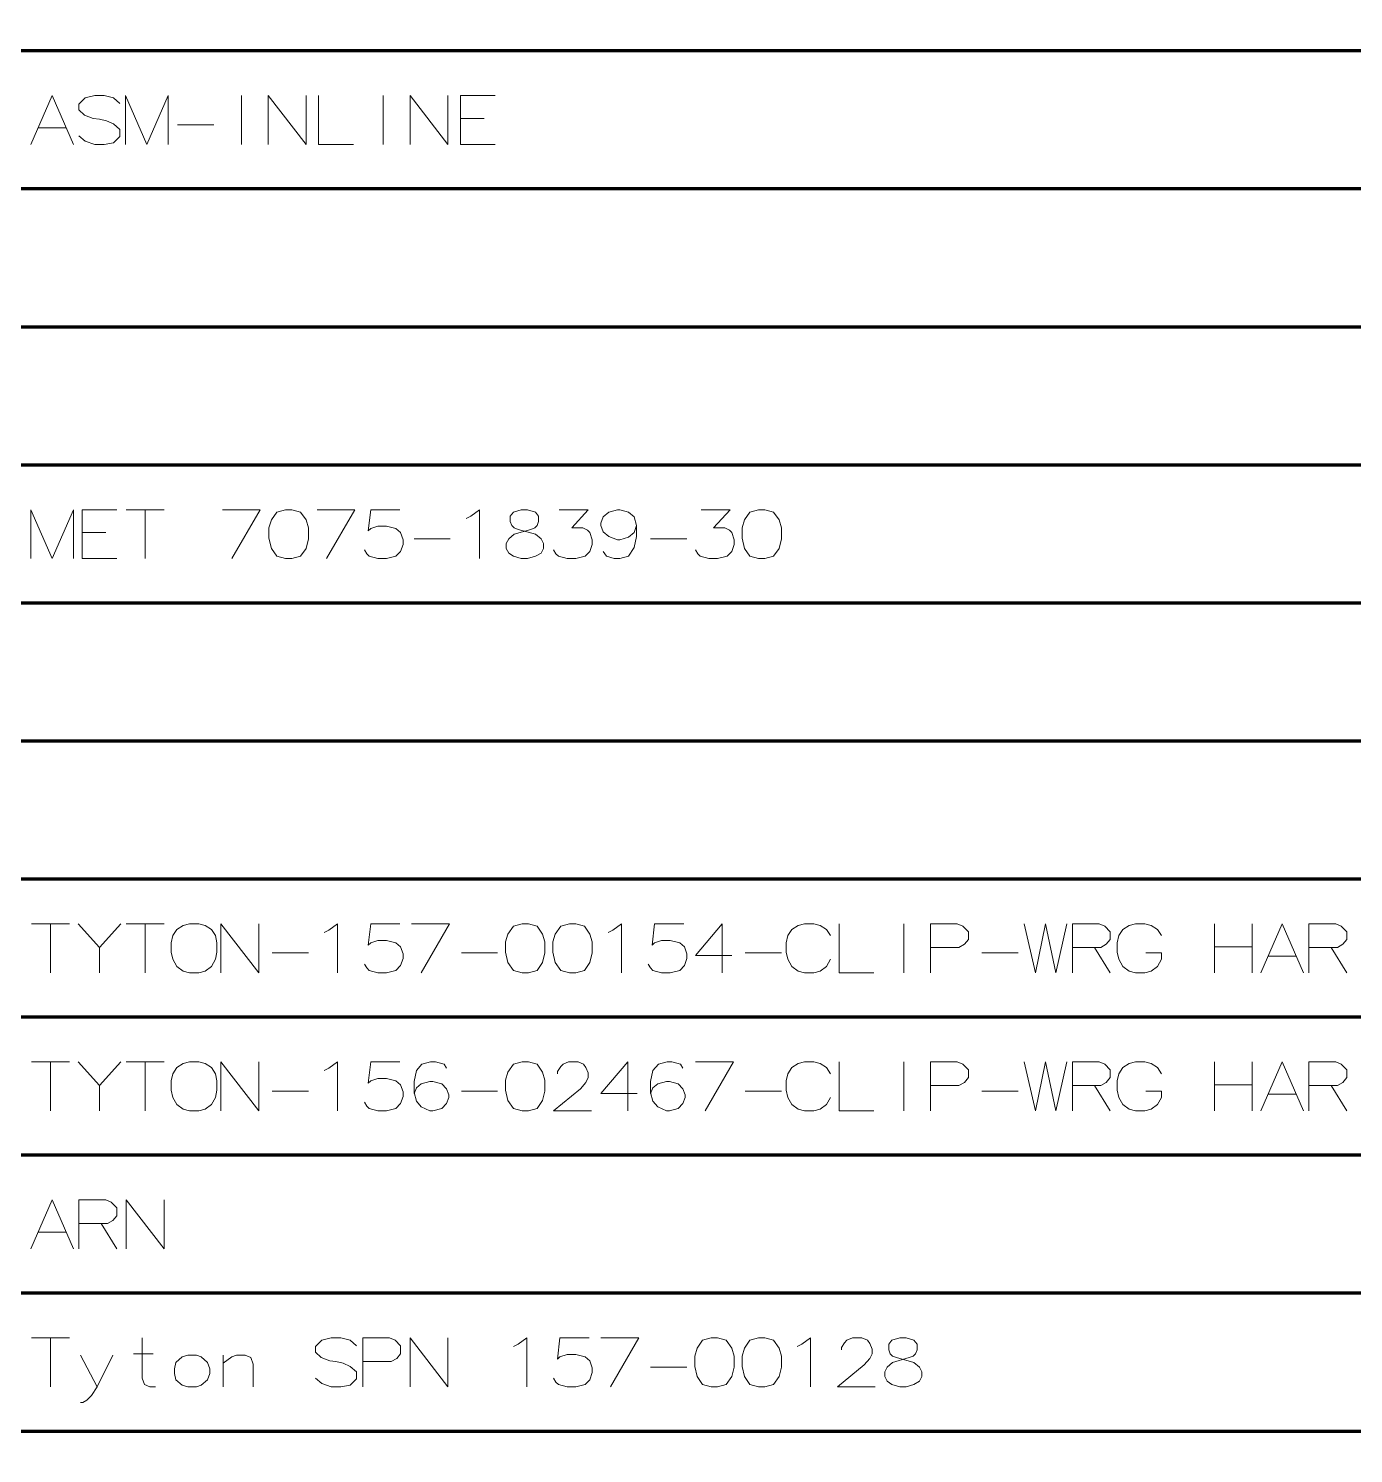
# Model space of a CAD drawing. Header units: millimetres. Extents: x 0 to 174, y 0 to 33.
# Drawn here: x 87.256 to 91.098, y 20.266 to 24.397 of the extents above; entities that cross this region are included whole.
import ezdxf

# ---------------------------------------------------------------- set-up
doc = ezdxf.new("R2010")
doc.units = ezdxf.units.MM
doc.layers.add('PDF_Geomertry', color=7, linetype='Continuous', true_color=0x405f80)

msp = doc.modelspace()

# ---------------------------------------------------------------- linework, layer by layer
at = {"layer": 'PDF_Geomertry', "color": 165, "lineweight": 70, "true_color": 0x5267a5}
for points in [[(70.2461, 23.1324), (70.2461, 22.7322), (71.3026, 22.7322), (71.3026, 23.1324), (75.611, 23.1324), (75.611, 23.5326), (83.901, 23.5326), (83.901, 23.9329), (85.7837, 23.9329), (85.7837, 24.3332), (98.9892, 24.3332), (98.9892, 24.7333)], [(70.2461, 22.7322), (70.2461, 22.3319), (71.3026, 22.3319), (71.3026, 22.7322), (75.611, 22.7322), (75.611, 23.1324), (83.901, 23.1324), (83.901, 23.5326), (85.7837, 23.5326), (85.7837, 23.9329), (98.9892, 23.9329), (98.9892, 24.3332)], [(70.2461, 22.3319), (70.2461, 21.9317), (71.3026, 21.9317), (71.3026, 22.3319), (75.611, 22.3319), (75.611, 22.7322), (83.901, 22.7322), (83.901, 23.1324), (85.7837, 23.1324), (85.7837, 23.5326), (98.9892, 23.5326), (98.9892, 23.9329)], [(70.2461, 21.9317), (70.2461, 21.5315), (71.3026, 21.5315), (71.3026, 21.9317), (75.611, 21.9317), (75.611, 22.3319), (83.901, 22.3319), (83.901, 22.7322), (85.7837, 22.7322), (85.7837, 23.1324), (98.9892, 23.1324), (98.9892, 23.5326)], [(70.2461, 21.5315), (70.2461, 21.1313), (71.3026, 21.1313), (71.3026, 21.5315), (75.611, 21.5315), (75.611, 21.9317), (83.901, 21.9317), (83.901, 22.3319), (85.7837, 22.3319), (85.7837, 22.7322), (98.9892, 22.7322), (98.9892, 23.1324)], [(70.2461, 21.1313), (70.2461, 20.731), (71.3026, 20.731), (71.3026, 21.1313), (75.611, 21.1313), (75.611, 21.5315), (83.901, 21.5315), (83.901, 21.9317), (85.7837, 21.9317), (85.7837, 22.3319), (98.9892, 22.3319), (98.9892, 22.7322)], [(70.2461, 20.731), (70.2461, 20.3308), (71.3026, 20.3308), (71.3026, 20.731), (75.611, 20.731), (75.611, 21.1313), (83.901, 21.1313), (83.901, 21.5315), (85.7837, 21.5315), (85.7837, 21.9317), (98.9892, 21.9317), (98.9892, 22.3319)], [(70.2461, 20.3308), (70.2461, 19.9306), (71.3026, 19.9306), (71.3026, 20.3308), (75.611, 20.3308), (75.611, 20.731), (83.901, 20.731), (83.901, 21.1313), (85.7837, 21.1313), (85.7837, 21.5315), (98.9892, 21.5315), (98.9892, 21.9317)], [(70.2461, 19.9306), (70.2461, 19.5303), (71.3026, 19.5303), (71.3026, 19.9306), (75.611, 19.9306), (75.611, 20.3308), (83.901, 20.3308), (83.901, 20.731), (85.7837, 20.731), (85.7837, 21.1313), (98.9892, 21.1313), (98.9892, 21.5315)], [(70.2461, 19.5303), (70.2461, 19.1301), (71.3026, 19.1301), (71.3026, 19.5303), (75.611, 19.5303), (75.611, 19.9306), (83.901, 19.9306), (83.901, 20.3308), (85.7837, 20.3308), (85.7837, 20.731), (98.9892, 20.731), (98.9892, 21.1313)], [(70.2461, 19.1301), (70.2461, 18.7299), (71.3026, 18.7299), (71.3026, 19.1301), (75.611, 19.1301), (75.611, 19.5303), (83.901, 19.5303), (83.901, 19.9306), (85.7837, 19.9306), (85.7837, 20.3308), (98.9892, 20.3308), (98.9892, 20.731)]]:
    msp.add_lwpolyline(points, dxfattribs=at)
at = {"layer": 'PDF_Geomertry', "color": 18, "lineweight": 13, "true_color": 0x260000}
for points in [[(87.2628, 24.061), (87.3246, 24.2028), (87.3862, 24.061)], [(87.5211, 24.1799), (87.5029, 24.1958), (87.4754, 24.2028), (87.4481, 24.2028), (87.4206, 24.1958), (87.4022, 24.1776), (87.4022, 24.1615), (87.4183, 24.1456), (87.4435, 24.1364), (87.4617, 24.1342), (87.4824, 24.1296), (87.5029, 24.1204), (87.5211, 24.1044), (87.5211, 24.0839), (87.5029, 24.0656), (87.4754, 24.061), (87.4481, 24.061), (87.4206, 24.0701), (87.4022, 24.0861)], [(87.6606, 24.061), (87.6606, 24.2028), (87.5989, 24.061), (87.5372, 24.2028), (87.5372, 24.061)], [(87.8732, 24.061), (87.8732, 24.2028)], [(88.0607, 24.2028), (88.0607, 24.061), (87.951, 24.2028), (87.951, 24.061)], [(88.0972, 24.2028), (88.0972, 24.061), (88.1978, 24.061)], [(88.2847, 24.061), (88.2847, 24.2028)], [(88.4721, 24.2028), (88.4721, 24.061), (88.3624, 24.2028), (88.3624, 24.061)], [(88.6093, 24.061), (88.5087, 24.061), (88.5087, 24.2028), (88.6093, 24.2028)], [(88.5774, 24.1364), (88.5087, 24.1364)], [(87.2835, 24.109), (87.3657, 24.109)], [(87.6881, 24.1182), (87.7932, 24.1182)], [(87.3862, 22.8603), (87.3862, 23.0021), (87.3246, 22.8603), (87.2628, 23.0021), (87.2628, 22.8603)], [(87.5121, 22.8603), (87.4114, 22.8603), (87.4114, 23.0021), (87.5121, 23.0021)], [(87.5394, 23.0021), (87.6492, 23.0021)], [(87.5943, 22.8603), (87.5943, 23.0021)], [(87.8183, 23.0021), (87.9281, 23.0021), (87.8458, 22.8603)], [(88.0926, 23.0021), (88.2024, 23.0021), (88.1201, 22.8603)], [(88.2299, 22.8854), (88.2367, 22.874), (88.2436, 22.8672), (88.2687, 22.8603), (88.2939, 22.8603), (88.3212, 22.8672), (88.335, 22.8808), (88.3418, 22.9014), (88.3418, 22.9151), (88.335, 22.9357), (88.3212, 22.9472), (88.2939, 22.954), (88.2687, 22.954), (88.2481, 22.9472), (88.2412, 22.9403), (88.2481, 23.0021), (88.3326, 23.0021)], [(88.5247, 22.9769), (88.5385, 22.9837), (88.5636, 23.0021), (88.5636, 22.8603)], [(88.7785, 22.8854), (88.7853, 22.874), (88.7922, 22.8672), (88.8174, 22.8603), (88.8425, 22.8603), (88.8699, 22.8672), (88.8836, 22.8808), (88.8906, 22.9014), (88.8906, 22.9151), (88.8836, 22.9357), (88.8768, 22.9426), (88.8631, 22.9494), (88.8311, 22.9494), (88.879, 23.0021), (88.7944, 23.0021)], [(89.0185, 22.9564), (89.0117, 22.9815), (88.9957, 22.9951), (88.9706, 23.0021), (88.9636, 23.0021), (88.9385, 22.9951), (88.9225, 22.9815), (88.9157, 22.9632), (88.9157, 22.9564), (88.9225, 22.9381), (88.9385, 22.9243), (88.9636, 22.9151), (88.9706, 22.9151), (88.9957, 22.9221), (89.0117, 22.9357), (89.0185, 22.9564), (89.0185, 22.9243), (89.0117, 22.8924), (88.9957, 22.8672), (88.9706, 22.8603), (88.9544, 22.8603), (88.9317, 22.8672), (88.9225, 22.8808)], [(89.19, 22.8854), (89.1968, 22.874), (89.2036, 22.8672), (89.2287, 22.8603), (89.254, 22.8603), (89.2814, 22.8672), (89.2951, 22.8808), (89.3019, 22.9014), (89.3019, 22.9151), (89.2951, 22.9357), (89.2882, 22.9426), (89.2746, 22.9494), (89.2425, 22.9494), (89.2906, 23.0021), (89.206, 23.0021)], [(87.48, 22.9357), (87.4114, 22.9357)], [(88.3739, 22.9175), (88.479, 22.9175)], [(89.0597, 22.9175), (89.1649, 22.9175)], [(87.2651, 21.8014), (87.3749, 21.8014)], [(87.32, 21.6596), (87.32, 21.8014)], [(87.4, 21.8014), (87.4617, 21.7328), (87.5235, 21.8014)], [(87.5394, 21.8014), (87.6492, 21.8014)], [(87.5943, 21.6596), (87.5943, 21.8014)], [(87.9235, 21.8014), (87.9235, 21.6596), (87.8137, 21.8014), (87.8137, 21.6596)], [(88.1132, 21.7763), (88.1269, 21.7831), (88.1521, 21.8014), (88.1521, 21.6596)], [(88.2299, 21.6847), (88.2367, 21.6733), (88.2436, 21.6664), (88.2687, 21.6596), (88.2939, 21.6596), (88.3212, 21.6664), (88.335, 21.6801), (88.3418, 21.7007), (88.3418, 21.7144), (88.335, 21.735), (88.3212, 21.7465), (88.2939, 21.7533), (88.2687, 21.7533), (88.2481, 21.7465), (88.2412, 21.7396), (88.2481, 21.8014), (88.3326, 21.8014)], [(88.3669, 21.8014), (88.4767, 21.8014), (88.3944, 21.6596)], [(88.9362, 21.7763), (88.95, 21.7831), (88.9751, 21.8014), (88.9751, 21.6596)], [(89.0528, 21.6847), (89.0597, 21.6733), (89.0665, 21.6664), (89.0917, 21.6596), (89.1168, 21.6596), (89.1442, 21.6664), (89.1579, 21.6801), (89.1649, 21.7007), (89.1649, 21.7144), (89.1579, 21.735), (89.1442, 21.7465), (89.1168, 21.7533), (89.0917, 21.7533), (89.0711, 21.7465), (89.0642, 21.7396), (89.0711, 21.8014), (89.1557, 21.8014)], [(89.2951, 21.7099), (89.19, 21.7099), (89.2676, 21.8014), (89.2676, 21.7328), (89.2676, 21.6596)], [(89.5808, 21.6985), (89.5694, 21.6779), (89.5511, 21.6642), (89.5329, 21.6596), (89.5054, 21.6596), (89.4871, 21.6642), (89.4689, 21.6779), (89.4574, 21.6985), (89.4528, 21.719), (89.4528, 21.7465), (89.4574, 21.7671), (89.4689, 21.7853), (89.4871, 21.7968), (89.5054, 21.8014), (89.5329, 21.8014), (89.5511, 21.7968), (89.5694, 21.7853), (89.5808, 21.7671)], [(89.606, 21.8014), (89.606, 21.6596), (89.7065, 21.6596)], [(89.7935, 21.6596), (89.7935, 21.8014)], [(89.8712, 21.7328), (89.9535, 21.7328), (89.9694, 21.7419), (89.981, 21.7556), (89.981, 21.7785), (89.9649, 21.7944), (89.9489, 21.8014), (89.8712, 21.8014), (89.8712, 21.6596)], [(90.1432, 21.8014), (90.1753, 21.6596), (90.205, 21.8014), (90.2347, 21.6596), (90.2667, 21.8014)], [(90.2826, 21.7328), (90.365, 21.7328), (90.381, 21.7419), (90.3924, 21.7556), (90.3924, 21.7785), (90.3764, 21.7944), (90.3604, 21.8014), (90.2826, 21.8014), (90.2826, 21.6596)], [(90.4953, 21.7168), (90.541, 21.7168), (90.541, 21.6985), (90.5296, 21.6779), (90.5112, 21.6642), (90.4929, 21.6596), (90.4656, 21.6596), (90.4472, 21.6642), (90.429, 21.6779), (90.4175, 21.6985), (90.4129, 21.719), (90.4129, 21.7465), (90.4175, 21.7671), (90.429, 21.7853), (90.4472, 21.7968), (90.4656, 21.8014), (90.4929, 21.8014), (90.5112, 21.7968), (90.5296, 21.7853), (90.541, 21.7671)], [(90.6942, 21.8014), (90.6942, 21.6596)], [(90.8039, 21.8014), (90.8039, 21.6596)], [(90.829, 21.6596), (90.8907, 21.8014), (90.9525, 21.6596)], [(90.9685, 21.7328), (91.0508, 21.7328), (91.0668, 21.7419), (91.0782, 21.7556), (91.0782, 21.7785), (91.0622, 21.7944), (91.0462, 21.8014), (90.9685, 21.8014), (90.9685, 21.6596)], [(87.4617, 21.7328), (87.4617, 21.6596)], [(90.3467, 21.7328), (90.3924, 21.6596)], [(90.8039, 21.735), (90.6942, 21.735)], [(91.0325, 21.7328), (91.0782, 21.6596)], [(87.9624, 21.7168), (88.0675, 21.7168)], [(88.511, 21.7168), (88.6161, 21.7168)], [(89.334, 21.7168), (89.4392, 21.7168)], [(90.0197, 21.7168), (90.125, 21.7168)], [(90.8496, 21.7076), (90.9319, 21.7076)], [(87.2651, 21.4011), (87.3749, 21.4011)], [(87.32, 21.2593), (87.32, 21.4011)], [(87.4, 21.4011), (87.4617, 21.3325), (87.5235, 21.4011)], [(87.5394, 21.4011), (87.6492, 21.4011)], [(87.5943, 21.2593), (87.5943, 21.4011)], [(87.9235, 21.4011), (87.9235, 21.2593), (87.8137, 21.4011), (87.8137, 21.2593)], [(88.1132, 21.376), (88.1269, 21.3828), (88.1521, 21.4011), (88.1521, 21.2593)], [(88.2299, 21.2846), (88.2367, 21.2731), (88.2436, 21.2663), (88.2687, 21.2593), (88.2939, 21.2593), (88.3212, 21.2663), (88.335, 21.28), (88.3418, 21.3006), (88.3418, 21.3142), (88.335, 21.3349), (88.3212, 21.3463), (88.2939, 21.3531), (88.2687, 21.3531), (88.2481, 21.3463), (88.2412, 21.3394), (88.2481, 21.4011), (88.3326, 21.4011)], [(88.4676, 21.3828), (88.4607, 21.3943), (88.4356, 21.4011), (88.4218, 21.4011), (88.3967, 21.3943), (88.3807, 21.376), (88.3739, 21.3439), (88.3739, 21.3119), (88.3807, 21.2868), (88.3944, 21.2708), (88.4196, 21.2593), (88.4287, 21.2593), (88.4539, 21.2663), (88.4676, 21.28), (88.4744, 21.2982), (88.4744, 21.3051), (88.4676, 21.3233), (88.4539, 21.3371), (88.4287, 21.3439), (88.4196, 21.3439), (88.3944, 21.3371), (88.3807, 21.3257), (88.3739, 21.3097)], [(88.8882, 21.2593), (88.7785, 21.2593), (88.8562, 21.3233), (88.8722, 21.3417), (88.879, 21.3554), (88.879, 21.3692), (88.8722, 21.3851), (88.8653, 21.3943), (88.8493, 21.4011), (88.8219, 21.4011), (88.806, 21.3943), (88.799, 21.3874), (88.7899, 21.3736), (88.7899, 21.3668)], [(89.0208, 21.3097), (88.9157, 21.3097), (88.9933, 21.4011), (88.9933, 21.3325), (88.9933, 21.2593)], [(89.1533, 21.3828), (89.1465, 21.3943), (89.1214, 21.4011), (89.1076, 21.4011), (89.0825, 21.3943), (89.0665, 21.376), (89.0597, 21.3439), (89.0597, 21.3119), (89.0665, 21.2868), (89.0803, 21.2708), (89.1054, 21.2593), (89.1146, 21.2593), (89.1397, 21.2663), (89.1533, 21.28), (89.1603, 21.2982), (89.1603, 21.3051), (89.1533, 21.3233), (89.1397, 21.3371), (89.1146, 21.3439), (89.1054, 21.3439), (89.0803, 21.3371), (89.0665, 21.3257), (89.0597, 21.3097)], [(89.19, 21.4011), (89.2997, 21.4011), (89.2174, 21.2593)], [(89.5808, 21.2982), (89.5694, 21.2776), (89.5511, 21.2639), (89.5329, 21.2593), (89.5054, 21.2593), (89.4871, 21.2639), (89.4689, 21.2776), (89.4574, 21.2982), (89.4528, 21.3188), (89.4528, 21.3463), (89.4574, 21.3668), (89.4689, 21.3851), (89.4871, 21.3965), (89.5054, 21.4011), (89.5329, 21.4011), (89.5511, 21.3965), (89.5694, 21.3851), (89.5808, 21.3668)], [(89.606, 21.4011), (89.606, 21.2593), (89.7065, 21.2593)], [(89.7935, 21.2593), (89.7935, 21.4011)], [(89.8712, 21.3325), (89.9535, 21.3325), (89.9694, 21.3417), (89.981, 21.3554), (89.981, 21.3782), (89.9649, 21.3943), (89.9489, 21.4011), (89.8712, 21.4011), (89.8712, 21.2593)], [(90.1432, 21.4011), (90.1753, 21.2593), (90.205, 21.4011), (90.2347, 21.2593), (90.2667, 21.4011)], [(90.2826, 21.3325), (90.365, 21.3325), (90.381, 21.3417), (90.3924, 21.3554), (90.3924, 21.3782), (90.3764, 21.3943), (90.3604, 21.4011), (90.2826, 21.4011), (90.2826, 21.2593)], [(90.4953, 21.3165), (90.541, 21.3165), (90.541, 21.2982), (90.5296, 21.2776), (90.5112, 21.2639), (90.4929, 21.2593), (90.4656, 21.2593), (90.4472, 21.2639), (90.429, 21.2776), (90.4175, 21.2982), (90.4129, 21.3188), (90.4129, 21.3463), (90.4175, 21.3668), (90.429, 21.3851), (90.4472, 21.3965), (90.4656, 21.4011), (90.4929, 21.4011), (90.5112, 21.3965), (90.5296, 21.3851), (90.541, 21.3668)], [(90.6942, 21.4011), (90.6942, 21.2593)], [(90.8039, 21.4011), (90.8039, 21.2593)], [(90.829, 21.2593), (90.8907, 21.4011), (90.9525, 21.2593)], [(90.9685, 21.3325), (91.0508, 21.3325), (91.0668, 21.3417), (91.0782, 21.3554), (91.0782, 21.3782), (91.0622, 21.3943), (91.0462, 21.4011), (90.9685, 21.4011), (90.9685, 21.2593)], [(87.4617, 21.3325), (87.4617, 21.2593)], [(90.3467, 21.3325), (90.3924, 21.2593)], [(90.8039, 21.3349), (90.6942, 21.3349)], [(91.0325, 21.3325), (91.0782, 21.2593)], [(87.9624, 21.3165), (88.0675, 21.3165)], [(88.511, 21.3165), (88.6161, 21.3165)], [(89.334, 21.3165), (89.4392, 21.3165)], [(90.0197, 21.3165), (90.125, 21.3165)], [(90.8496, 21.3074), (90.9319, 21.3074)], [(87.2628, 20.8592), (87.3246, 21.0008), (87.3862, 20.8592)], [(87.4022, 20.9322), (87.4846, 20.9322), (87.5006, 20.9414), (87.5121, 20.9551), (87.5121, 20.9781), (87.496, 20.994), (87.48, 21.0008), (87.4022, 21.0008), (87.4022, 20.8592)], [(87.6492, 21.0008), (87.6492, 20.8592), (87.5394, 21.0008), (87.5394, 20.8592)], [(87.2835, 20.9071), (87.3657, 20.9071)], [(87.4662, 20.9322), (87.5121, 20.8592)], [(87.2651, 20.6007), (87.3749, 20.6007)], [(87.32, 20.4589), (87.32, 20.6007)], [(87.624, 20.4589), (87.6081, 20.4589), (87.5921, 20.4657), (87.5851, 20.484), (87.5851, 20.6007)], [(88.2069, 20.5778), (88.1886, 20.5938), (88.1612, 20.6007), (88.1337, 20.6007), (88.1064, 20.5938), (88.0881, 20.5754), (88.0881, 20.5594), (88.1042, 20.5435), (88.1293, 20.5343), (88.1475, 20.5321), (88.1681, 20.5275), (88.1886, 20.5183), (88.2069, 20.5024), (88.2069, 20.4818), (88.1886, 20.4635), (88.1612, 20.4589), (88.1337, 20.4589), (88.1064, 20.4681), (88.0881, 20.484)], [(88.2253, 20.5321), (88.3075, 20.5321), (88.3236, 20.5413), (88.335, 20.5549), (88.335, 20.5778), (88.319, 20.5938), (88.3029, 20.6007), (88.2253, 20.6007), (88.2253, 20.4589)], [(88.4721, 20.6007), (88.4721, 20.4589), (88.3624, 20.6007), (88.3624, 20.4589)], [(88.6619, 20.5754), (88.6756, 20.5824), (88.7007, 20.6007), (88.7007, 20.4589)], [(88.7785, 20.484), (88.7853, 20.4726), (88.7922, 20.4657), (88.8174, 20.4589), (88.8425, 20.4589), (88.8699, 20.4657), (88.8836, 20.4794), (88.8906, 20.5), (88.8906, 20.5138), (88.8836, 20.5343), (88.8699, 20.5458), (88.8425, 20.5526), (88.8174, 20.5526), (88.7968, 20.5458), (88.7899, 20.5389), (88.7968, 20.6007), (88.8814, 20.6007)], [(88.9157, 20.6007), (89.0254, 20.6007), (88.9431, 20.4589)], [(89.4849, 20.5754), (89.4986, 20.5824), (89.5237, 20.6007), (89.5237, 20.4589)], [(89.7111, 20.4589), (89.6014, 20.4589), (89.6792, 20.5229), (89.6951, 20.5413), (89.7021, 20.5549), (89.7021, 20.5686), (89.6951, 20.5846), (89.6883, 20.5938), (89.6724, 20.6007), (89.6449, 20.6007), (89.6289, 20.5938), (89.6219, 20.5869), (89.6129, 20.5732), (89.6129, 20.5664)], [(87.4549, 20.4589), (87.4068, 20.5503)], [(87.5006, 20.5503), (87.4549, 20.4589), (87.4389, 20.4337), (87.4251, 20.42), (87.4138, 20.4132), (87.4068, 20.4132)], [(87.56, 20.5549), (87.6172, 20.5549)], [(87.9075, 20.4589), (87.9075, 20.5251), (87.9007, 20.5435), (87.8846, 20.5503), (87.8594, 20.5503), (87.8458, 20.5458), (87.8207, 20.5275)], [(87.8207, 20.4589), (87.8207, 20.5503)], [(89.0597, 20.5161), (89.1649, 20.5161)]]:
    msp.add_lwpolyline(points, dxfattribs=at)
for points in [[(88.0012, 23.0021), (87.9761, 22.9951), (87.9601, 22.9724), (87.9532, 22.9494), (87.9532, 22.9197), (87.9601, 22.89), (87.9761, 22.8672), (88.0012, 22.8603), (88.0194, 22.8603), (88.0447, 22.8672), (88.0607, 22.89), (88.0675, 22.9175), (88.0675, 22.9494), (88.0607, 22.9724), (88.0447, 22.9951), (88.0194, 23.0021), (88.0012, 23.0021)], [(88.7258, 22.9311), (88.6756, 22.9449), (88.6642, 22.9494), (88.6574, 22.9564), (88.6528, 22.9678), (88.6528, 22.9837), (88.6619, 22.9951), (88.6847, 23.0021), (88.7031, 23.0021), (88.7258, 22.9951), (88.735, 22.9837), (88.735, 22.9678), (88.7304, 22.9564), (88.7236, 22.9494), (88.7122, 22.9449), (88.6642, 22.9311), (88.6482, 22.9175), (88.6412, 22.9038), (88.6412, 22.89), (88.6482, 22.8763), (88.6619, 22.8672), (88.6847, 22.8603), (88.7031, 22.8603), (88.7258, 22.8672), (88.7419, 22.8763), (88.7487, 22.89), (88.7487, 22.9038), (88.7419, 22.9175)], [(89.3728, 23.0021), (89.3476, 22.9951), (89.3317, 22.9724), (89.3249, 22.9494), (89.3249, 22.9197), (89.3317, 22.89), (89.3476, 22.8672), (89.3728, 22.8603), (89.3911, 22.8603), (89.4162, 22.8672), (89.4322, 22.89), (89.4392, 22.9175), (89.4392, 22.9494), (89.4322, 22.9724), (89.4162, 22.9951), (89.3911, 23.0021), (89.3728, 23.0021)], [(87.7224, 21.8014), (87.704, 21.7968), (87.6858, 21.7853), (87.6743, 21.7671), (87.6697, 21.7465), (87.6697, 21.719), (87.6743, 21.6985), (87.6858, 21.6779), (87.704, 21.6642), (87.7224, 21.6596), (87.7497, 21.6596), (87.7681, 21.6642), (87.7864, 21.6779), (87.7978, 21.6985), (87.8024, 21.719), (87.8024, 21.7465), (87.7978, 21.7671), (87.7864, 21.7853), (87.7681, 21.7968), (87.7497, 21.8014), (87.7224, 21.8014)], [(88.6871, 21.8014), (88.6619, 21.7944), (88.6458, 21.7717), (88.639, 21.7488), (88.639, 21.719), (88.6458, 21.6893), (88.6619, 21.6664), (88.6871, 21.6596), (88.7053, 21.6596), (88.7304, 21.6664), (88.7465, 21.6893), (88.7533, 21.7168), (88.7533, 21.7488), (88.7465, 21.7717), (88.7304, 21.7944), (88.7053, 21.8014), (88.6871, 21.8014)], [(88.8242, 21.8014), (88.799, 21.7944), (88.7831, 21.7717), (88.7762, 21.7488), (88.7762, 21.719), (88.7831, 21.6893), (88.799, 21.6664), (88.8242, 21.6596), (88.8425, 21.6596), (88.8676, 21.6664), (88.8836, 21.6893), (88.8906, 21.7168), (88.8906, 21.7488), (88.8836, 21.7717), (88.8676, 21.7944), (88.8425, 21.8014), (88.8242, 21.8014)], [(87.7224, 21.4011), (87.704, 21.3965), (87.6858, 21.3851), (87.6743, 21.3668), (87.6697, 21.3463), (87.6697, 21.3188), (87.6743, 21.2982), (87.6858, 21.2776), (87.704, 21.2639), (87.7224, 21.2593), (87.7497, 21.2593), (87.7681, 21.2639), (87.7864, 21.2776), (87.7978, 21.2982), (87.8024, 21.3188), (87.8024, 21.3463), (87.7978, 21.3668), (87.7864, 21.3851), (87.7681, 21.3965), (87.7497, 21.4011), (87.7224, 21.4011)], [(88.6871, 21.4011), (88.6619, 21.3943), (88.6458, 21.3714), (88.639, 21.3485), (88.639, 21.3188), (88.6458, 21.289), (88.6619, 21.2663), (88.6871, 21.2593), (88.7053, 21.2593), (88.7304, 21.2663), (88.7465, 21.289), (88.7533, 21.3165), (88.7533, 21.3485), (88.7465, 21.3714), (88.7304, 21.3943), (88.7053, 21.4011), (88.6871, 21.4011)], [(89.2357, 20.6007), (89.2106, 20.5938), (89.1946, 20.571), (89.1876, 20.5481), (89.1876, 20.5183), (89.1946, 20.4886), (89.2106, 20.4657), (89.2357, 20.4589), (89.254, 20.4589), (89.2792, 20.4657), (89.2951, 20.4886), (89.3019, 20.5161), (89.3019, 20.5481), (89.2951, 20.571), (89.2792, 20.5938), (89.254, 20.6007), (89.2357, 20.6007)], [(89.3728, 20.6007), (89.3476, 20.5938), (89.3317, 20.571), (89.3249, 20.5481), (89.3249, 20.5183), (89.3317, 20.4886), (89.3476, 20.4657), (89.3728, 20.4589), (89.3911, 20.4589), (89.4162, 20.4657), (89.4322, 20.4886), (89.4392, 20.5161), (89.4392, 20.5481), (89.4322, 20.571), (89.4162, 20.5938), (89.3911, 20.6007), (89.3728, 20.6007)], [(89.8232, 20.5297), (89.7729, 20.5435), (89.7614, 20.5481), (89.7546, 20.5549), (89.75, 20.5664), (89.75, 20.5824), (89.7592, 20.5938), (89.7821, 20.6007), (89.8003, 20.6007), (89.8232, 20.5938), (89.8324, 20.5824), (89.8324, 20.5664), (89.8278, 20.5549), (89.8208, 20.5481), (89.8094, 20.5435), (89.7614, 20.5297), (89.7454, 20.5161), (89.7386, 20.5024), (89.7386, 20.4886), (89.7454, 20.4749), (89.7592, 20.4657), (89.7821, 20.4589), (89.8003, 20.4589), (89.8232, 20.4657), (89.8392, 20.4749), (89.8461, 20.4886), (89.8461, 20.5024), (89.8392, 20.5161)], [(87.7178, 20.5503), (87.7018, 20.5458), (87.6835, 20.5297), (87.6789, 20.5115), (87.6789, 20.4978), (87.6835, 20.4794), (87.7018, 20.4635), (87.7178, 20.4589), (87.7429, 20.4589), (87.7567, 20.4635), (87.7749, 20.4794), (87.7818, 20.4978), (87.7818, 20.5115), (87.7749, 20.5297), (87.7567, 20.5458), (87.7429, 20.5503), (87.7178, 20.5503)]]:
    msp.add_lwpolyline(points, close=True, dxfattribs=at)

doc.saveas('drawing.dxf')
